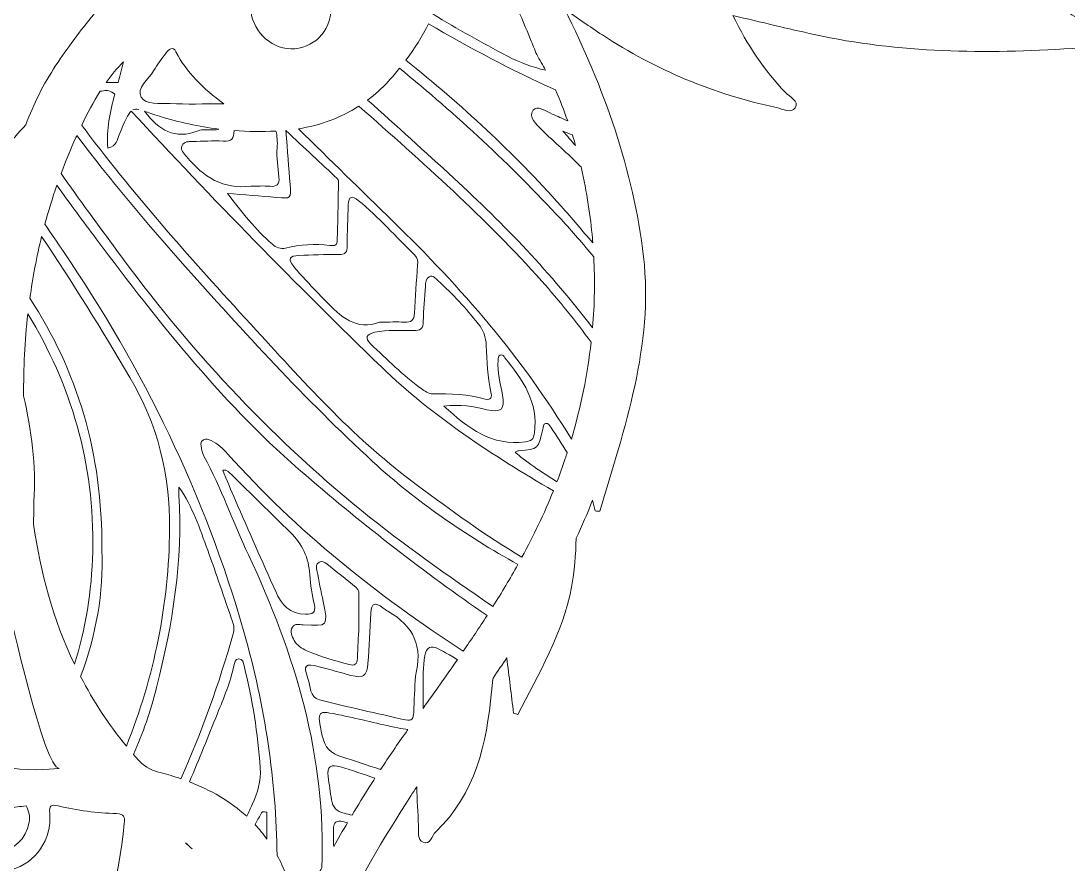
# Model space of a CAD drawing. Extents: x 95 to 1905, y -1935 to -66.
# Drawn here: x 1146.6 to 1633.9, y -1581.7 to -1189.3 of the extents above; entities that cross this region are included whole.
import ezdxf

# ---------------------------------------------------------------- set-up
doc = ezdxf.new("R2010")
doc.units = 0
doc.header["$MEASUREMENT"] = 0
doc.layers.add('Layer 1', color=7, linetype='Continuous')

# ---------------------------------------------------------------- blocks, each defined once
blk = doc.blocks.new('block 5')
at = {"layer": 'Layer 1', "lineweight": 0}
for points, knots in [([(1879.6, -958.17), (1853.61, -957.51), (1827.64, -958.04), (1801.66, -960.62), (1767.9, -963.98), (1734.13, -968.5), (1700.09, -967.66), (1636.04, -966.07), (1574.52, -952.08), (1515.05, -928.61), (1514.6, -928.42), (1514.25, -927.93), (1512.89, -926.69), (1531.02, -923.22), (1548.35, -919.76), (1565.03, -914.06), (1648.23, -885.64), (1724.12, -845.39), (1780.64, -775.69), (1836.26, -707.1), (1863.07, -628.56), (1856.19, -539.99), (1851.48, -479.46), (1826.09, -427.35), (1785.84, -382.41), (1739.3, -330.38), (1682.27, -294.53), (1616.03, -272.83), (1584.03, -262.35), (1552.04, -251.39), (1522.6, -234.95), (1498.3, -221.36), (1477.63, -202.88), (1460.06, -181.01), (1433.82, -148.33), (1417.44, -111.18), (1408.55, -70.46), (1408.22, -68.91), (1408.57, -67), (1406.2, -65.74), (1402.21, -68.13), (1401.04, -72.67), (1399.35, -76.65), (1391.2, -95.77), (1387.03, -115.72), (1384.93, -136.51), (1381.94, -166.14), (1384.02, -195.14), (1389.9, -224.12), (1398.15, -264.84), (1416.74, -300.3), (1445.08, -330.46), (1472.21, -359.32), (1500.3, -387.25), (1527.31, -416.22), (1547.19, -437.52), (1563.55, -461.56), (1570.03, -490.44), (1579.1, -530.95), (1565.45, -565.24), (1537.21, -594.14), (1519.05, -612.68), (1496.4, -623.2), (1470.82, -627.41), (1468.86, -627.72), (1466.76, -627.84), (1465.03, -628.67), (1453.7, -634.13), (1445.74, -631.25), (1437.28, -621.59), (1415.79, -596.98), (1388.15, -592.65), (1357.64, -600.98), (1337.03, -606.6), (1318.3, -616.81), (1298.91, -625.33), (1260.79, -642.06), (1221.3, -646.72), (1180.21, -640.94), (1148.96, -636.53), (1118.96, -627.33), (1088.76, -618.73), (1060.98, -610.82), (1032.61, -609.24), (1003.88, -612.19), (1003.59, -612.23), (1003.32, -612.25), (1003.03, -612.25), (1002.02, -612.33), (1001.03, -612.35), (1000, -612.29), (998.97, -612.35), (997.98, -612.33), (996.97, -612.25), (996.68, -612.25), (996.41, -612.23), (996.12, -612.19), (967.39, -609.24), (939.02, -610.82), (911.24, -618.73), (881.04, -627.33), (851.04, -636.53), (819.79, -640.94), (778.7, -646.72), (739.22, -642.06), (701.09, -625.33), (681.7, -616.81), (662.97, -606.6), (642.36, -600.98), (611.85, -592.65), (584.21, -596.98), (562.72, -621.59), (554.26, -631.25), (546.3, -634.13), (534.97, -628.67), (533.24, -627.84), (531.14, -627.72), (529.18, -627.41), (503.6, -623.2), (480.95, -612.68), (462.79, -594.14), (434.55, -565.24), (420.9, -530.95), (429.97, -490.44), (436.45, -461.56), (452.81, -437.52), (472.7, -416.22), (499.7, -387.25), (527.79, -359.32), (554.92, -330.46), (583.26, -300.3), (601.85, -264.84), (610.1, -224.12), (615.98, -195.14), (618.06, -166.14), (615.07, -136.51), (612.97, -115.72), (608.8, -95.77), (600.65, -76.65), (598.96, -72.67), (597.79, -68.13), (593.81, -65.74), (591.43, -67), (591.78, -68.91), (591.45, -70.46), (582.56, -111.18), (566.18, -148.33), (539.94, -181.01), (522.37, -202.88), (501.7, -221.36), (477.4, -234.95), (447.96, -251.39), (415.97, -262.35), (383.97, -272.83), (317.73, -294.53), (260.7, -330.38), (214.16, -382.41), (173.91, -427.35), (148.52, -479.46), (143.82, -539.99), (136.93, -628.56), (163.74, -707.1), (219.36, -775.69), (275.88, -845.39), (351.77, -885.64), (434.97, -914.06), (451.65, -919.76), (468.98, -923.22), (487.11, -926.69), (485.75, -927.93), (485.4, -928.42), (484.95, -928.61), (425.48, -952.08), (363.96, -966.07), (299.91, -967.66), (265.87, -968.5), (232.11, -963.98), (198.34, -960.62), (172.37, -958.04), (146.39, -957.51), (120.4, -958.17), (100.89, -958.68), (95.24, -967.7), (101.34, -986.06), (107.51, -1004.56), (117.14, -1021.06), (130.04, -1035.67), (160.38, -1070.08), (198.69, -1093.35), (239.3, -1113.27), (250.88, -1118.95), (262.74, -1123.98), (276.17, -1130.08), (263.25, -1136.48), (251.27, -1140.15), (239.14, -1143.49), (236.07, -1144.34), (230.83, -1143.31), (230.39, -1146.94), (229.88, -1151.17), (235.32, -1151.76), (238.38, -1153.19), (268.31, -1167.34), (300.39, -1172.43), (333.04, -1174.27), (347.6, -1175.1), (362.27, -1174.41), (377.1, -1174.41), (376.71, -1179.06), (374.3, -1179.88), (372.59, -1181.1), (365.43, -1186.19), (357.79, -1190.48), (349.52, -1193.6), (347.27, -1194.45), (343.56, -1194.69), (343.85, -1197.66), (344.16, -1201.15), (348.14, -1200.76), (350.72, -1201.15), (355.17, -1201.79), (359.73, -1201.87), (364.25, -1202.14), (404.5, -1204.68), (444.6, -1204.37), (484.23, -1195.62), (496.48, -1192.92), (508.69, -1189.95), (522.08, -1186.81), (515.33, -1200.82), (507.39, -1212.35), (497.61, -1222.69), (495.63, -1224.79), (491.14, -1226.58), (493.14, -1229.82), (494.83, -1232.53), (498.98, -1230.26), (501.86, -1229.64), (530.97, -1223.47), (557.95, -1212.14), (582.85, -1195.87), (588.83, -1191.95), (594.63, -1187.78), (600.49, -1183.72), (582.01, -1220.48), (568.43, -1258.58), (563.71, -1299.03), (558.9, -1340.29), (572.64, -1378.82), (584.03, -1417.46), (584.75, -1417.44), (585.47, -1417.4), (586.19, -1417.38), (586.19, -1417.38), (587.41, -1412.41), (587.41, -1412.41), (589.76, -1418.45), (592.32, -1424.33), (595.02, -1430.08), (595.23, -1437.74), (595.81, -1445.35), (597.21, -1452.9), (601.17, -1474.35), (612.45, -1492.96), (622.17, -1512.08), (622.83, -1511.88), (623.51, -1511.67), (624.17, -1511.48), (625.22, -1502.9), (626.27, -1494.32), (627.33, -1485.74), (629.43, -1488.86), (631.56, -1491.99), (633.72, -1495.11), (633.97, -1497.21), (634.17, -1499.29), (634.38, -1501.4), (636.79, -1525.7), (641.77, -1548.92), (660.39, -1566.75), (662.29, -1568.56), (662.85, -1572.94), (666.31, -1571.51), (669.18, -1570.36), (668.19, -1566.52), (668.38, -1563.78), (668.77, -1557.8), (669, -1551.79), (669.26, -1545.79), (670.17, -1547.15), (671.08, -1548.53), (671.97, -1549.92), (684.55, -1569.29), (696.86, -1590.82), (709.32, -1615.14), (720.81, -1637.57), (733.71, -1662.71), (737.17, -1687.82), (737.85, -1690.31), (738.49, -1692.81), (739.09, -1695.33), (742.99, -1711.31), (745.73, -1727.57), (746.62, -1744.19), (747.57, -1762.14), (740.33, -1778.64), (738.97, -1796.14), (736.55, -1827.22), (737.75, -1857.86), (750.27, -1887.03), (760.26, -1910.25), (779.11, -1921.74), (800.79, -1918.75), (810.34, -1917.41), (818.74, -1915.27), (818.47, -1903.03), (818.45, -1901.75), (818.84, -1900.19), (821.01, -1899.65), (821.71, -1900.66), (822.6, -1901.73), (823.21, -1902.93), (833.86, -1923.31), (851.68, -1931.81), (873.65, -1933.67), (892.11, -1935.23), (910.39, -1933.54), (928.56, -1930.45), (952.35, -1926.41), (976.13, -1923.81), (1000, -1923.62), (1023.87, -1923.81), (1047.65, -1926.41), (1071.44, -1930.45), (1089.61, -1933.54), (1107.89, -1935.23), (1126.35, -1933.67), (1148.32, -1931.81), (1166.14, -1923.31), (1176.79, -1902.93), (1177.41, -1901.73), (1178.29, -1900.66), (1178.99, -1899.65), (1181.16, -1900.19), (1181.55, -1901.75), (1181.53, -1903.03), (1181.26, -1915.27), (1189.66, -1917.41), (1199.21, -1918.75), (1220.89, -1921.74), (1239.74, -1910.25), (1249.73, -1887.03), (1262.25, -1857.86), (1263.45, -1827.22), (1261.03, -1796.14), (1259.67, -1778.64), (1252.43, -1762.14), (1253.38, -1744.19), (1254.27, -1727.57), (1257.01, -1711.31), (1260.91, -1695.33), (1261.51, -1692.81), (1262.15, -1690.31), (1262.83, -1687.82), (1266.29, -1662.71), (1279.19, -1637.57), (1290.68, -1615.14), (1303.14, -1590.82), (1315.45, -1569.29), (1328.03, -1549.92), (1328.92, -1548.53), (1329.83, -1547.15), (1330.74, -1545.79), (1331, -1551.79), (1331.23, -1557.8), (1331.62, -1563.78), (1331.81, -1566.52), (1330.82, -1570.36), (1333.69, -1571.51), (1337.15, -1572.94), (1337.71, -1568.56), (1339.61, -1566.75), (1358.23, -1548.92), (1363.21, -1525.7), (1365.62, -1501.4), (1365.83, -1499.29), (1366.03, -1497.21), (1366.28, -1495.11), (1368.45, -1491.99), (1370.57, -1488.86), (1372.67, -1485.74), (1373.73, -1494.32), (1374.78, -1502.9), (1375.83, -1511.48), (1376.49, -1511.67), (1377.17, -1511.88), (1377.83, -1512.08), (1387.55, -1492.96), (1398.83, -1474.35), (1402.79, -1452.9), (1404.19, -1445.35), (1404.77, -1437.74), (1404.98, -1430.08), (1407.68, -1424.33), (1410.24, -1418.45), (1412.59, -1412.41), (1412.59, -1412.41), (1413.81, -1417.38), (1413.81, -1417.38), (1414.53, -1417.4), (1415.25, -1417.44), (1415.97, -1417.46), (1427.36, -1378.82), (1441.1, -1340.29), (1436.29, -1299.03), (1431.57, -1258.58), (1417.99, -1220.48), (1399.51, -1183.72), (1405.37, -1187.78), (1411.17, -1191.95), (1417.15, -1195.87), (1442.05, -1212.14), (1469.03, -1223.47), (1498.14, -1229.64), (1501.02, -1230.26), (1505.17, -1232.53), (1506.86, -1229.82), (1508.86, -1226.58), (1504.37, -1224.79), (1502.39, -1222.69), (1492.61, -1212.35), (1484.67, -1200.82), (1477.92, -1186.81), (1491.31, -1189.95), (1503.52, -1192.92), (1515.77, -1195.62), (1555.4, -1204.37), (1595.5, -1204.68), (1635.75, -1202.14), (1640.27, -1201.87), (1644.83, -1201.79), (1649.28, -1201.15), (1651.86, -1200.76), (1655.84, -1201.15), (1656.15, -1197.66), (1656.44, -1194.69), (1652.73, -1194.45), (1650.48, -1193.6), (1642.21, -1190.48), (1634.57, -1186.19), (1627.42, -1181.1), (1625.7, -1179.88), (1623.29, -1179.06), (1622.9, -1174.41), (1637.73, -1174.41), (1652.4, -1175.1), (1666.96, -1174.27), (1699.61, -1172.43), (1731.69, -1167.34), (1761.62, -1153.19), (1764.68, -1151.76), (1770.12, -1151.17), (1769.61, -1146.94), (1769.17, -1143.31), (1763.93, -1144.34), (1760.86, -1143.49), (1748.73, -1140.15), (1736.75, -1136.48), (1723.83, -1130.08), (1737.26, -1123.98), (1749.12, -1118.95), (1760.7, -1113.27), (1801.31, -1093.35), (1839.62, -1070.08), (1869.96, -1035.67), (1882.86, -1021.06), (1892.49, -1004.56), (1898.66, -986.06), (1904.77, -967.7), (1899.11, -958.68), (1879.6, -958.17)], [0, 0, 0, 0, 1, 1, 1, 2, 2, 2, 3, 3, 3, 4, 4, 4, 5, 5, 5, 6, 6, 6, 7, 7, 7, 8, 8, 8, 9, 9, 9, 10, 10, 10, 11, 11, 11, 12, 12, 12, 13, 13, 13, 14, 14, 14, 15, 15, 15, 16, 16, 16, 17, 17, 17, 18, 18, 18, 19, 19, 19, 20, 20, 20, 21, 21, 21, 22, 22, 22, 23, 23, 23, 24, 24, 24, 25, 25, 25, 26, 26, 26, 27, 27, 27, 28, 28, 28, 29, 29, 29, 30, 30, 30, 31, 31, 31, 32, 32, 32, 33, 33, 33, 34, 34, 34, 35, 35, 35, 36, 36, 36, 37, 37, 37, 38, 38, 38, 39, 39, 39, 40, 40, 40, 41, 41, 41, 42, 42, 42, 43, 43, 43, 44, 44, 44, 45, 45, 45, 46, 46, 46, 47, 47, 47, 48, 48, 48, 49, 49, 49, 50, 50, 50, 51, 51, 51, 52, 52, 52, 53, 53, 53, 54, 54, 54, 55, 55, 55, 56, 56, 56, 57, 57, 57, 58, 58, 58, 59, 59, 59, 60, 60, 60, 61, 61, 61, 62, 62, 62, 63, 63, 63, 64, 64, 64, 65, 65, 65, 66, 66, 66, 67, 67, 67, 68, 68, 68, 69, 69, 69, 70, 70, 70, 71, 71, 71, 72, 72, 72, 73, 73, 73, 74, 74, 74, 75, 75, 75, 76, 76, 76, 77, 77, 77, 78, 78, 78, 79, 79, 79, 80, 80, 80, 81, 81, 81, 82, 82, 82, 83, 83, 83, 84, 84, 84, 85, 85, 85, 86, 86, 86, 87, 87, 87, 88, 88, 88, 89, 89, 89, 90, 90, 90, 91, 91, 91, 92, 92, 92, 93, 93, 93, 94, 94, 94, 95, 95, 95, 96, 96, 96, 97, 97, 97, 98, 98, 98, 99, 99, 99, 100, 100, 100, 101, 101, 101, 102, 102, 102, 103, 103, 103, 104, 104, 104, 105, 105, 105, 106, 106, 106, 107, 107, 107, 108, 108, 108, 109, 109, 109, 110, 110, 110, 111, 111, 111, 112, 112, 112, 113, 113, 113, 114, 114, 114, 115, 115, 115, 116, 116, 116, 117, 117, 117, 118, 118, 118, 119, 119, 119, 120, 120, 120, 121, 121, 121, 122, 122, 122, 123, 123, 123, 124, 124, 124, 125, 125, 125, 126, 126, 126, 127, 127, 127, 128, 128, 128, 129, 129, 129, 130, 130, 130, 131, 131, 131, 132, 132, 132, 133, 133, 133, 134, 134, 134, 135, 135, 135, 136, 136, 136, 137, 137, 137, 138, 138, 138, 139, 139, 139, 140, 140, 140, 141, 141, 141, 142, 142, 142, 143, 143, 143, 144, 144, 144, 145, 145, 145, 146, 146, 146, 147, 147, 147, 148, 148, 148, 149, 149, 149, 150, 150, 150, 151, 151, 151, 152, 152, 152, 153, 153, 153, 154, 154, 154, 155, 155, 155, 156, 156, 156, 157, 157, 157, 158, 158, 158, 159, 159, 159, 160, 160, 160, 160]), ([(1180.46, -1186.31), (1174.17, -1193.94), (1168.23, -1201.84), (1162.84, -1209.98), (1157.01, -1218.78), (1152.48, -1227.98), (1148.82, -1237.6), (1142.13, -1245.35), (1134.76, -1252.73), (1126.63, -1259.7), (1089, -1291.97), (1044.85, -1307.15), (995.31, -1306.42), (939.59, -1305.6), (886.71, -1279.04), (851.09, -1237.38), (847.45, -1227.83), (842.94, -1218.71), (837.16, -1209.98), (831.88, -1202.01), (826.09, -1194.29), (819.95, -1186.82), (818.57, -1183.5), (817.25, -1180.14), (816.08, -1176.75), (810.69, -1161.23), (807.25, -1145.37), (805.51, -1129.05), (805.08, -1125.07), (805.78, -1123.36), (810.38, -1123.3), (819.17, -1123.17), (827.9, -1121.75), (836.48, -1119.83), (839.8, -1119.09), (840.81, -1119.15), (840.34, -1123.13), (838.99, -1134.27), (847.12, -1146.44), (857.73, -1149.17), (861.36, -1150.11), (861.34, -1151.02), (859.97, -1154.08), (854.01, -1167.55), (859.99, -1181.63), (873.67, -1187.18), (877.61, -1188.79), (881.7, -1188.61), (886.38, -1188.4), (882.58, -1199.19), (880.03, -1209.79), (889.2, -1218.68), (897.6, -1226.83), (907.4, -1229.89), (919.26, -1224.13), (917.98, -1237.89), (920.17, -1249.63), (933.56, -1255.94), (945.75, -1261.67), (957.18, -1261.3), (967.28, -1250.37), (974.4, -1271.12), (982.49, -1278.13), (998.95, -1278.59), (1016.73, -1279.08), (1024.47, -1272.92), (1033.27, -1250.84), (1043.38, -1261.22), (1054.89, -1261.71), (1067.23, -1255.73), (1080.43, -1249.32), (1082.25, -1237.66), (1080.99, -1224.11), (1092.77, -1229.84), (1102.59, -1226.96), (1111.04, -1218.81), (1120.31, -1209.92), (1117.85, -1199.29), (1113.87, -1188.13), (1124.72, -1189.99), (1132.29, -1185.64), (1138.27, -1177.86), (1144.01, -1170.39), (1144.42, -1162.41), (1140.42, -1154.08), (1139.3, -1151.76), (1138.36, -1150.36), (1142.15, -1149.29), (1153.58, -1146.09), (1160.94, -1135.22), (1159.95, -1123.09), (1159.64, -1119.36), (1160.43, -1118.8), (1163.85, -1119.61), (1172.78, -1121.71), (1181.86, -1122.93), (1191.02, -1123.19), (1194.65, -1123.3), (1194.96, -1124.8), (1194.67, -1127.86), (1192.67, -1148.73), (1187.91, -1168.22), (1180.46, -1186.31)], [0, 0, 0, 0, 1, 1, 1, 2, 2, 2, 3, 3, 3, 4, 4, 4, 5, 5, 5, 6, 6, 6, 7, 7, 7, 8, 8, 8, 9, 9, 9, 10, 10, 10, 11, 11, 11, 12, 12, 12, 13, 13, 13, 14, 14, 14, 15, 15, 15, 16, 16, 16, 17, 17, 17, 18, 18, 18, 19, 19, 19, 20, 20, 20, 21, 21, 21, 22, 22, 22, 23, 23, 23, 24, 24, 24, 25, 25, 25, 26, 26, 26, 27, 27, 27, 28, 28, 28, 29, 29, 29, 30, 30, 30, 31, 31, 31, 32, 32, 32, 33, 33, 33, 34, 34, 34, 34]), ([(1253.59, -1183.04), (1253.71, -1172.91), (1262.41, -1164.45), (1272.71, -1164.43), (1283.25, -1164.43), (1290.99, -1172.58), (1290.86, -1183.53), (1290.76, -1194.24), (1282.53, -1202.49), (1272.17, -1202.3), (1262.21, -1202.12), (1253.46, -1193.04), (1253.59, -1183.04)], [0, 0, 0, 0, 1, 1, 1, 2, 2, 2, 3, 3, 3, 4, 4, 4, 4]), ([(1345.6, -1165.1), (1354.92, -1169.27), (1364.38, -1172.77), (1374, -1175.57), (1375.04, -1177.79), (1376.07, -1180.01), (1377.07, -1182.25), (1379.36, -1187.43), (1381.59, -1192.65), (1383.71, -1197.89), (1384.7, -1200.26), (1385.65, -1202.63), (1386.58, -1205.01), (1388.05, -1207.4), (1389.41, -1209.84), (1390.72, -1212.29), (1384.57, -1210.85), (1378.64, -1208.67), (1372.93, -1205.67), (1361.2, -1199.5), (1349.7, -1192.97), (1338.34, -1186.22), (1341.41, -1179.43), (1343.82, -1172.39), (1345.6, -1165.1)], [0, 0, 0, 0, 1, 1, 1, 2, 2, 2, 3, 3, 3, 4, 4, 4, 5, 5, 5, 6, 6, 6, 7, 7, 7, 8, 8, 8, 8]), ([(1401.02, -1235.84), (1398.63, -1234.77), (1396.22, -1233.73), (1393.83, -1232.66), (1390.94, -1231.37), (1386.73, -1228.31), (1384.89, -1230.88), (1382.6, -1234.06), (1386.5, -1237.5), (1388.97, -1239.97), (1394.79, -1245.77), (1401.15, -1251.04), (1406.88, -1256.91), (1407, -1257.03), (1407.12, -1257.16), (1407.23, -1257.28), (1410.02, -1269.27), (1411.64, -1280.64), (1412.53, -1290.37), (1412.6, -1291.12), (1412.64, -1291.88), (1412.71, -1292.64), (1407.85, -1286.88), (1402.93, -1281.15), (1397.92, -1275.5), (1375.81, -1250.5), (1351.41, -1228.28), (1325.72, -1207.61), (1329.77, -1202.17), (1333.26, -1196.52), (1336.22, -1190.65), (1355.34, -1201.87), (1374.94, -1212.26), (1395.27, -1221.42), (1397.44, -1226.19), (1399.33, -1231.02), (1401.02, -1235.84)], [0, 0, 0, 0, 1, 1, 1, 2, 2, 2, 3, 3, 3, 4, 4, 4, 5, 5, 5, 6, 6, 6, 7, 7, 7, 8, 8, 8, 9, 9, 9, 10, 10, 10, 11, 11, 11, 12, 12, 12, 12]), ([(1208.31, -1212.58), (1210.04, -1209.69), (1212, -1206.9), (1214.08, -1204.22), (1215.3, -1202.63), (1217.24, -1200.86), (1218.7, -1203.71), (1223.7, -1213.36), (1231.29, -1220.66), (1240.96, -1227.9), (1231.53, -1227.9), (1223.74, -1228.21), (1215.98, -1227.78), (1211.32, -1227.53), (1204.68, -1228.52), (1202.55, -1224.83), (1200.06, -1220.48), (1205.91, -1216.58), (1208.31, -1212.58)], [0, 0, 0, 0, 1, 1, 1, 2, 2, 2, 3, 3, 3, 4, 4, 4, 5, 5, 5, 6, 6, 6, 6]), ([(1194.32, -1208.31), (1193.59, -1211.56), (1192.7, -1214.78), (1191.8, -1218), (1189.92, -1217.99), (1188.04, -1218.01), (1186.16, -1218.05), (1188.6, -1214.63), (1191.27, -1211.35), (1194.32, -1208.31)], [0, 0, 0, 0, 1, 1, 1, 2, 2, 2, 3, 3, 3, 3]), ([(1412.61, -1332.1), (1393.43, -1307.08), (1371.62, -1284.09), (1348, -1262.47), (1334.69, -1250.29), (1321.38, -1238.13), (1307.9, -1226.16), (1311.33, -1223.59), (1314.58, -1220.67), (1317.64, -1217.36), (1319.45, -1215.4), (1321.14, -1213.39), (1322.79, -1211.36), (1349.32, -1233.03), (1374.5, -1256.29), (1397.91, -1281.6), (1403.18, -1287.3), (1408.22, -1293.18), (1413.15, -1299.16), (1413.73, -1310.06), (1413.55, -1321.05), (1412.61, -1332.1)], [0, 0, 0, 0, 1, 1, 1, 2, 2, 2, 3, 3, 3, 4, 4, 4, 5, 5, 5, 6, 6, 6, 7, 7, 7, 7]), ([(1379.74, -1438.81), (1362.74, -1429.02), (1346.97, -1417.05), (1331.06, -1405.44), (1302.87, -1384.87), (1279.57, -1358.9), (1256.09, -1333.29), (1228.41, -1303.12), (1201.02, -1272.68), (1176.38, -1239.9), (1175.86, -1239.21), (1175.36, -1238.51), (1174.87, -1237.79), (1177.45, -1232.4), (1180.22, -1227.11), (1183.44, -1222.07), (1183.92, -1222.01), (1184.41, -1221.95), (1184.92, -1221.88), (1186.58, -1221.34), (1188.38, -1222.01), (1190.27, -1223.47), (1188.06, -1231.56), (1186.23, -1239.76), (1186.98, -1248.59), (1191.37, -1247.48), (1191.33, -1244.49), (1192.26, -1242.32), (1194.97, -1235.98), (1196.31, -1232.66), (1197.86, -1231.26), (1235.58, -1272.11), (1274.52, -1311.79), (1314.45, -1350.46), (1338.25, -1373.5), (1365.93, -1391.33), (1394.37, -1408.01), (1390.07, -1418.66), (1385.14, -1428.88), (1379.74, -1438.81)], [0, 0, 0, 0, 1, 1, 1, 2, 2, 2, 3, 3, 3, 4, 4, 4, 5, 5, 5, 6, 6, 6, 7, 7, 7, 8, 8, 8, 9, 9, 9, 10, 10, 10, 11, 11, 11, 12, 12, 12, 13, 13, 13, 13]), ([(1201.37, -1230.54), (1200.26, -1230.32), (1199.4, -1230.34), (1198.64, -1230.72), (1199.4, -1230.33), (1200.26, -1230.31), (1201.37, -1230.54)], [0, 0, 0, 0, 1, 1, 1, 2, 2, 2, 2]), ([(1211.05, -1233.68), (1220.16, -1236.49), (1229.35, -1238.48), (1238.62, -1239.65), (1237.96, -1239.94), (1237.11, -1240.07), (1236.07, -1240.04), (1233.7, -1239.98), (1231.1, -1239.66), (1229, -1240.47), (1218.12, -1244.71), (1210.77, -1240.14), (1204.36, -1231.71), (1204.25, -1231.56), (1204.11, -1231.45), (1204, -1231.31), (1205.78, -1231.92), (1208.02, -1232.75), (1211.05, -1233.68)], [0, 0, 0, 0, 1, 1, 1, 2, 2, 2, 3, 3, 3, 4, 4, 4, 5, 5, 5, 6, 6, 6, 6]), ([(1402.72, -1383.96), (1380.07, -1346.32), (1351.4, -1313.33), (1319.69, -1282.55), (1304.97, -1268.26), (1290.37, -1253.84), (1275.69, -1239.51), (1280.8, -1238.7), (1285.72, -1237.43), (1290.42, -1235.68), (1295.12, -1233.94), (1299.6, -1231.71), (1303.84, -1228.98), (1333.31, -1255), (1362.82, -1281.02), (1389.01, -1310.46), (1397.14, -1319.59), (1404.74, -1329.07), (1411.94, -1338.83), (1410.25, -1353.8), (1407.18, -1368.87), (1402.72, -1383.96)], [0, 0, 0, 0, 1, 1, 1, 2, 2, 2, 3, 3, 3, 4, 4, 4, 5, 5, 5, 6, 6, 6, 7, 7, 7, 7]), ([(1366.24, -1461.78), (1345.34, -1447.63), (1324.69, -1433.15), (1305.1, -1417.21), (1261.79, -1381.99), (1224.13, -1341.26), (1191.21, -1296.17), (1182.51, -1284.27), (1173.74, -1272.41), (1165.23, -1260.38), (1167.33, -1254.74), (1169.63, -1249.13), (1172.17, -1243.56), (1172.31, -1243.25), (1172.45, -1242.95), (1172.59, -1242.64), (1188.08, -1263.25), (1204.69, -1282.95), (1221.8, -1302.23), (1250.08, -1334.08), (1278.89, -1365.44), (1310.25, -1394.33), (1330.77, -1413.25), (1353.67, -1428.75), (1377.84, -1442.27), (1374.16, -1448.87), (1370.29, -1455.36), (1366.24, -1461.78)], [0, 0, 0, 0, 1, 1, 1, 2, 2, 2, 3, 3, 3, 4, 4, 4, 5, 5, 5, 6, 6, 6, 7, 7, 7, 8, 8, 8, 9, 9, 9, 9]), ([(1221.59, -1247.27), (1222.49, -1245.35), (1224.64, -1245.5), (1226.43, -1245.45), (1231.17, -1245.31), (1235.93, -1244.98), (1240.64, -1245.28), (1244.74, -1245.55), (1245.83, -1244.02), (1245.74, -1240.36), (1252.2, -1240.86), (1258.69, -1240.93), (1265.23, -1240.56), (1265.79, -1242.95), (1266.03, -1245.53), (1265.81, -1248.37), (1265.47, -1252.88), (1266.15, -1257.48), (1266.63, -1262.01), (1267, -1265.48), (1265.65, -1266.55), (1262.33, -1266.26), (1259.44, -1266.01), (1256.5, -1266.21), (1253.59, -1266.21), (1240.76, -1267.82), (1231.39, -1261.97), (1223.69, -1252.48), (1222.47, -1250.99), (1220.53, -1249.51), (1221.59, -1247.27)], [0, 0, 0, 0, 1, 1, 1, 2, 2, 2, 3, 3, 3, 4, 4, 4, 5, 5, 5, 6, 6, 6, 7, 7, 7, 8, 8, 8, 9, 9, 9, 10, 10, 10, 10]), ([(1293.75, -1292.05), (1293.68, -1294.16), (1291.76, -1293.92), (1290.36, -1293.77), (1283.39, -1293.02), (1276.52, -1293.41), (1269.69, -1295.03), (1267.42, -1295.57), (1265.26, -1294.78), (1263.57, -1293.26), (1255.83, -1286.33), (1249.21, -1278.36), (1242.69, -1269.58), (1250.32, -1270.2), (1257.95, -1270.78), (1265.56, -1271.46), (1272.4, -1272.07), (1272.37, -1272.13), (1271.83, -1265.45), (1271.21, -1257.7), (1270.64, -1249.94), (1269.91, -1240.39), (1278.67, -1248.57), (1286.2, -1255.6), (1293.71, -1262.66), (1294.07, -1263), (1294.36, -1263.63), (1294.36, -1264.12), (1294.2, -1273.43), (1294.05, -1282.74), (1293.75, -1292.05)], [0, 0, 0, 0, 1, 1, 1, 2, 2, 2, 3, 3, 3, 4, 4, 4, 5, 5, 5, 6, 6, 6, 7, 7, 7, 8, 8, 8, 9, 9, 9, 10, 10, 10, 10]), ([(1403.21, -1242.41), (1403.72, -1244.06), (1404.2, -1245.7), (1404.66, -1247.34), (1402.71, -1245.11), (1400.77, -1242.88), (1398.83, -1240.63), (1400.29, -1241.22), (1401.74, -1241.81), (1403.2, -1242.4), (1403.2, -1242.4), (1403.21, -1242.41), (1403.21, -1242.41)], [0, 0, 0, 0, 1, 1, 1, 2, 2, 2, 3, 3, 3, 4, 4, 4, 4]), ([(1352.41, -1482.63), (1312.24, -1456.49), (1274.96, -1426.79), (1242.74, -1390.78), (1240.55, -1388.33), (1238.16, -1386.05), (1235.09, -1384.65), (1233.92, -1384.12), (1232.69, -1383.45), (1231.46, -1384.27), (1229.99, -1385.26), (1230.28, -1386.85), (1230.56, -1388.27), (1230.8, -1389.51), (1231.13, -1390.8), (1231.73, -1391.9), (1239.84, -1406.68), (1245.32, -1422.63), (1252.47, -1437.84), (1274.18, -1484.08), (1288.74, -1531.81), (1286.54, -1583.49), (1286.11, -1584.27), (1285.68, -1585.02), (1285.25, -1585.81), (1283.6, -1588.37), (1281.91, -1590.9), (1280.18, -1593.42), (1276.42, -1598.85), (1274.48, -1599.82), (1272.34, -1593.79), (1270.91, -1589.81), (1269.76, -1585.81), (1267.98, -1581.97), (1267.31, -1580.5), (1266.55, -1579.07), (1265.78, -1577.65), (1265.34, -1543.06), (1260.24, -1508.41), (1250.35, -1473.65), (1232.19, -1409.91), (1203.52, -1351.36), (1166.35, -1296.63), (1163.47, -1292.4), (1160.58, -1288.17), (1157.69, -1283.94), (1159.33, -1277.86), (1161.2, -1271.81), (1163.29, -1265.8), (1169.29, -1274.18), (1175.39, -1282.48), (1181.58, -1290.74), (1211.13, -1330.12), (1241.7, -1368.85), (1279.23, -1400.93), (1306.36, -1424.13), (1334.35, -1446.02), (1363.51, -1466.04), (1359.92, -1471.6), (1356.2, -1477.12), (1352.41, -1482.63)], [0, 0, 0, 0, 1, 1, 1, 2, 2, 2, 3, 3, 3, 4, 4, 4, 5, 5, 5, 6, 6, 6, 7, 7, 7, 8, 8, 8, 9, 9, 9, 10, 10, 10, 11, 11, 11, 12, 12, 12, 13, 13, 13, 14, 14, 14, 15, 15, 15, 16, 16, 16, 17, 17, 17, 18, 18, 18, 19, 19, 19, 20, 20, 20, 20]), ([(1331.17, -1302.91), (1330.63, -1310.37), (1329.98, -1317.83), (1329.71, -1325.3), (1329.59, -1328.72), (1328.19, -1329.7), (1325.02, -1329.52), (1321.56, -1329.32), (1318.09, -1329.47), (1313.5, -1329.47), (1302.83, -1333.65), (1295.27, -1327.08), (1287.99, -1319.28), (1283.13, -1314.08), (1278.05, -1309.11), (1273.51, -1303.62), (1270.49, -1299.98), (1271.75, -1298.6), (1275.82, -1298.46), (1282.02, -1298.23), (1288.22, -1297.98), (1294.42, -1298.07), (1297.61, -1298.12), (1298.44, -1296.94), (1298.42, -1293.93), (1298.39, -1287.55), (1298.65, -1281.17), (1298.9, -1274.79), (1299.06, -1271.01), (1300.64, -1270.41), (1303.58, -1272.85), (1313.01, -1280.68), (1321.19, -1289.78), (1329.88, -1298.36), (1331.18, -1299.64), (1331.3, -1301.2), (1331.17, -1302.91)], [0, 0, 0, 0, 1, 1, 1, 2, 2, 2, 3, 3, 3, 4, 4, 4, 5, 5, 5, 6, 6, 6, 7, 7, 7, 8, 8, 8, 9, 9, 9, 10, 10, 10, 11, 11, 11, 12, 12, 12, 12]), ([(1195.63, -1526.81), (1187.35, -1516.78), (1180.32, -1505.94), (1174.32, -1494.38), (1181.54, -1475.11), (1185.13, -1455.33), (1184.2, -1435.6), (1184.66, -1390.13), (1172.52, -1351.93), (1150.74, -1318.41), (1152.08, -1308.72), (1153.85, -1299.11), (1156.2, -1289.58), (1170.52, -1311.05), (1184.18, -1332.92), (1197.25, -1355.19), (1210.12, -1377.1), (1216.03, -1400.21), (1215.77, -1425.7), (1215.4, -1460.88), (1208.62, -1494.47), (1195.63, -1526.81)], [0, 0, 0, 0, 1, 1, 1, 2, 2, 2, 3, 3, 3, 4, 4, 4, 5, 5, 5, 6, 6, 6, 7, 7, 7, 7]), ([(1362.61, -1365.38), (1354.64, -1362.96), (1346.46, -1362.7), (1338.2, -1362.85), (1336.41, -1362.88), (1334.4, -1361.54), (1332.81, -1360.39), (1324.34, -1354.28), (1317, -1346.87), (1309.44, -1339.72), (1306.39, -1336.85), (1307.42, -1335.08), (1311.23, -1334.23), (1317.19, -1332.89), (1323.24, -1333.41), (1329.25, -1333.46), (1332.5, -1333.49), (1333.79, -1332.55), (1333.83, -1329.16), (1333.89, -1323.68), (1334.38, -1318.21), (1334.8, -1312.75), (1334.93, -1311.15), (1335.05, -1309.17), (1336.55, -1308.36), (1338.37, -1307.38), (1339.56, -1309.27), (1340.69, -1310.28), (1347.52, -1316.38), (1353.71, -1323.09), (1359.42, -1330.23), (1361.78, -1333.17), (1363.01, -1336.62), (1363.14, -1340.35), (1363.4, -1347.66), (1363.71, -1354.95), (1365.3, -1362.13), (1365.79, -1364.32), (1365.42, -1365.83), (1362.61, -1365.38)], [0, 0, 0, 0, 1, 1, 1, 2, 2, 2, 3, 3, 3, 4, 4, 4, 5, 5, 5, 6, 6, 6, 7, 7, 7, 8, 8, 8, 9, 9, 9, 10, 10, 10, 11, 11, 11, 12, 12, 12, 13, 13, 13, 13]), ([(1147.82, -1363.83), (1147.77, -1350.97), (1148.36, -1338.21), (1149.79, -1325.58), (1169.77, -1358.52), (1180.91, -1395.04), (1179.96, -1436.28), (1179.53, -1454.88), (1176.67, -1472.32), (1171.43, -1488.63), (1161.41, -1467.76), (1155.79, -1445.88), (1152.4, -1423.46), (1152.51, -1419.95), (1152.58, -1416.47), (1152.61, -1413.04), (1153.71, -1396), (1151.37, -1379.82), (1147.82, -1363.83)], [0, 0, 0, 0, 1, 1, 1, 2, 2, 2, 3, 3, 3, 4, 4, 4, 5, 5, 5, 6, 6, 6, 6]), ([(1370.71, -1363.44), (1369.65, -1358.06), (1368.09, -1352.78), (1368.67, -1347.21), (1368.76, -1346.36), (1368.53, -1345.27), (1369.62, -1344.86), (1370.74, -1344.43), (1371.25, -1345.41), (1371.78, -1346.08), (1380.05, -1356.3), (1387.56, -1366.74), (1385.51, -1381.13), (1385.07, -1384.21), (1384.18, -1384.74), (1381.31, -1385.15), (1365.76, -1387.34), (1354.93, -1378.98), (1343.31, -1368.52), (1351.06, -1367.74), (1357.27, -1368.68), (1363.42, -1370.23), (1369.89, -1371.85), (1372.02, -1370.04), (1370.71, -1363.44)], [0, 0, 0, 0, 1, 1, 1, 2, 2, 2, 3, 3, 3, 4, 4, 4, 5, 5, 5, 6, 6, 6, 7, 7, 7, 8, 8, 8, 8]), ([(1399.9, -1392.99), (1398.69, -1396.65), (1397.38, -1400.23), (1396.01, -1403.78), (1387.73, -1398.56), (1378.45, -1392.14), (1376.65, -1390), (1377.43, -1389.63), (1377.73, -1389.37), (1378.06, -1389.34), (1387.42, -1388.56), (1387.42, -1388.56), (1389.43, -1379.35), (1389.65, -1378.32), (1389.5, -1376.91), (1390.76, -1376.61), (1392, -1376.31), (1392.6, -1377.54), (1393.19, -1378.42), (1395.81, -1382.29), (1398.34, -1386.22), (1400.8, -1390.18), (1400.5, -1391.12), (1400.22, -1392.06), (1399.9, -1392.99)], [0, 0, 0, 0, 1, 1, 1, 2, 2, 2, 3, 3, 3, 4, 4, 4, 5, 5, 5, 6, 6, 6, 7, 7, 7, 8, 8, 8, 8]), ([(1265.13, -1454.91), (1258.82, -1440.77), (1252.58, -1426.6), (1246.35, -1412.42), (1244.33, -1407.81), (1242.47, -1403.14), (1240.46, -1398.31), (1242.73, -1398.14), (1243.53, -1399.53), (1244.5, -1400.47), (1253.64, -1409.38), (1262.71, -1418.35), (1271.86, -1427.25), (1277.46, -1432.71), (1280.57, -1439.15), (1280.98, -1447.07), (1281.23, -1451.78), (1282.2, -1456.47), (1283.13, -1461.1), (1283.88, -1464.8), (1282.26, -1465.48), (1279.03, -1465.44), (1271.72, -1465.34), (1267.81, -1460.92), (1265.13, -1454.91)], [0, 0, 0, 0, 1, 1, 1, 2, 2, 2, 3, 3, 3, 4, 4, 4, 5, 5, 5, 6, 6, 6, 7, 7, 7, 8, 8, 8, 8]), ([(1220.12, -1410.05), (1220.04, -1408.82), (1220.11, -1407.58), (1220.11, -1406.34), (1226.49, -1415.37), (1229.79, -1425.59), (1233.48, -1435.62), (1237.51, -1446.59), (1241.11, -1457.73), (1245, -1468.75), (1245.7, -1470.74), (1245.94, -1472.57), (1245.36, -1474.61), (1238.72, -1497.7), (1230.81, -1520.25), (1220.94, -1541.96), (1218, -1540.96), (1215.02, -1540.03), (1212.02, -1539.25), (1208.12, -1538.24), (1204.63, -1536.96), (1201.73, -1533.82), (1200.76, -1532.78), (1199.84, -1531.71), (1198.91, -1530.65), (1203.4, -1520.8), (1206.93, -1510.4), (1209.7, -1499.51), (1217.16, -1470.08), (1221.99, -1440.5), (1220.12, -1410.05)], [0, 0, 0, 0, 1, 1, 1, 2, 2, 2, 3, 3, 3, 4, 4, 4, 5, 5, 5, 6, 6, 6, 7, 7, 7, 8, 8, 8, 9, 9, 9, 10, 10, 10, 10]), ([(1272.89, -1471.4), (1274.03, -1469.53), (1276.18, -1470.25), (1277.94, -1470.36), (1289.55, -1471.05), (1289.55, -1471.06), (1287.22, -1459.57), (1286.24, -1454.74), (1285.2, -1449.92), (1284.34, -1445.07), (1284.1, -1443.72), (1283.73, -1442.02), (1285.33, -1441.13), (1286.65, -1440.39), (1287.88, -1441.24), (1288.85, -1442), (1293.45, -1445.6), (1297.99, -1449.29), (1302.54, -1452.96), (1304.02, -1454.16), (1303.85, -1455.86), (1303.85, -1457.5), (1303.85, -1457.5), (1303.85, -1471.57), (1303.85, -1471.57), (1303.64, -1475.79), (1303.3, -1480.9), (1303.16, -1486.01), (1303.08, -1488.76), (1301.91, -1489.56), (1299.36, -1488.83), (1292.69, -1486.94), (1285.91, -1485.33), (1279.59, -1482.38), (1277.27, -1481.3), (1275, -1479.97), (1273.73, -1477.61), (1272.68, -1475.68), (1271.59, -1473.51), (1272.89, -1471.4)], [0, 0, 0, 0, 1, 1, 1, 2, 2, 2, 3, 3, 3, 4, 4, 4, 5, 5, 5, 6, 6, 6, 7, 7, 7, 8, 8, 8, 9, 9, 9, 10, 10, 10, 11, 11, 11, 12, 12, 12, 13, 13, 13, 13]), ([(1164.37, -1537.16), (1163.47, -1537.26), (1152.48, -1538.51), (1142.17, -1537.08), (1136.27, -1537.19), (1129.18, -1535.6), (1126.76, -1532.96), (1118.12, -1523.49), (1108.75, -1514.78), (1097.26, -1508.97), (1083.74, -1502.13), (1070.07, -1496.58), (1056.23, -1492.46), (1076.95, -1476.85), (1100.28, -1465.73), (1125.11, -1457.28), (1129.68, -1455.72), (1134.16, -1454.03), (1138.59, -1452.24), (1138.59, -1452.23), (1138.59, -1452.23), (1138.59, -1452.22), (1138.59, -1452.23), (1138.59, -1452.23), (1138.6, -1452.24), (1139.03, -1454.23), (1139.48, -1456.23), (1139.92, -1458.2), (1141.55, -1465.44), (1157.59, -1537.57), (1164.37, -1537.16)], [0, 0, 0, 0, 1, 1, 1, 2, 2, 2, 3, 3, 3, 4, 4, 4, 5, 5, 5, 6, 6, 6, 7, 7, 7, 8, 8, 8, 9, 9, 9, 10, 10, 10, 10]), ([(1330.12, -1494.21), (1329.87, -1499.86), (1329.56, -1505.51), (1329.38, -1511.17), (1329.29, -1513.8), (1328.64, -1515.35), (1325.49, -1514.61), (1312.17, -1511.48), (1298.76, -1508.68), (1285.52, -1505.28), (1280.88, -1504.09), (1281.38, -1498.83), (1280.13, -1495.26), (1277.9, -1488.91), (1278.71, -1488.2), (1285.39, -1489.84), (1290.35, -1491.07), (1295.22, -1492.61), (1300.17, -1493.89), (1305.85, -1495.36), (1307.55, -1494.27), (1308.02, -1488.39), (1308.64, -1480.57), (1308.98, -1472.72), (1309.34, -1464.89), (1309.57, -1460.03), (1311.56, -1459.7), (1315, -1462.45), (1315.71, -1463.02), (1316.44, -1463.59), (1317.24, -1464.02), (1329.47, -1470.72), (1333.77, -1480.75), (1330.12, -1494.21)], [0, 0, 0, 0, 1, 1, 1, 2, 2, 2, 3, 3, 3, 4, 4, 4, 5, 5, 5, 6, 6, 6, 7, 7, 7, 8, 8, 8, 9, 9, 9, 10, 10, 10, 11, 11, 11, 11]), ([(1333.71, -1509.23), (1333.71, -1509.05), (1333.72, -1508.88), (1333.72, -1508.69), (1333.75, -1505.96), (1333.73, -1503.22), (1333.73, -1500.48), (1333.78, -1495.19), (1333.57, -1489.89), (1334.55, -1484.64), (1335.28, -1480.76), (1337.33, -1479.77), (1340.8, -1481.5), (1341.62, -1481.9), (1342.43, -1482.34), (1343.22, -1482.79), (1345.81, -1484.27), (1347.93, -1485.49), (1349.7, -1486.6), (1344.48, -1494.12), (1339.13, -1501.64), (1333.71, -1509.23)], [0, 0, 0, 0, 1, 1, 1, 2, 2, 2, 3, 3, 3, 4, 4, 4, 5, 5, 5, 6, 6, 6, 7, 7, 7, 7]), ([(1251.62, -1559.47), (1243.9, -1552.4), (1234.73, -1547.19), (1224.98, -1543.42), (1229.52, -1532.91), (1233.72, -1522.25), (1238.02, -1511.62), (1240.96, -1504.35), (1244.02, -1497.1), (1245.7, -1489.39), (1246.02, -1487.96), (1246.07, -1486.21), (1248.01, -1486.24), (1249.87, -1486.27), (1250.05, -1488.05), (1250.4, -1489.44), (1254.38, -1505.06), (1256.75, -1520.93), (1257.95, -1536.97), (1258.29, -1543), (1256.71, -1548.63), (1254.25, -1553.98), (1253.39, -1555.82), (1252.51, -1557.65), (1251.62, -1559.47)], [0, 0, 0, 0, 1, 1, 1, 2, 2, 2, 3, 3, 3, 4, 4, 4, 5, 5, 5, 6, 6, 6, 7, 7, 7, 8, 8, 8, 8]), ([(1325.95, -1520.09), (1321.9, -1525.78), (1317.9, -1531.65), (1313.93, -1537.72), (1307.95, -1535.68), (1301.93, -1533.72), (1295.92, -1531.78), (1290.66, -1530.07), (1287.96, -1527.56), (1286.8, -1521.96), (1284.32, -1510), (1283.99, -1509.98), (1295.78, -1512.45), (1304.53, -1514.28), (1313.2, -1516.47), (1321.94, -1518.31), (1323.79, -1518.7), (1325.36, -1518.96), (1326.68, -1519.06), (1326.44, -1519.4), (1326.2, -1519.75), (1325.95, -1520.09)], [0, 0, 0, 0, 1, 1, 1, 2, 2, 2, 3, 3, 3, 4, 4, 4, 5, 5, 5, 6, 6, 6, 7, 7, 7, 7]), ([(1308.97, -1545.42), (1306.18, -1549.8), (1303.41, -1554.33), (1300.65, -1558.94), (1299.45, -1558.64), (1298.26, -1558.32), (1297.05, -1558.06), (1293.55, -1557.29), (1291.63, -1555.24), (1291.09, -1551.82), (1290.52, -1548.22), (1290.05, -1544.6), (1289.53, -1540.99), (1288.86, -1536.13), (1290.94, -1535.15), (1295.27, -1536.44), (1300.67, -1538.06), (1306.01, -1539.87), (1311.32, -1541.75), (1310.54, -1542.97), (1309.76, -1544.18), (1308.97, -1545.42)], [0, 0, 0, 0, 1, 1, 1, 2, 2, 2, 3, 3, 3, 4, 4, 4, 5, 5, 5, 6, 6, 6, 7, 7, 7, 7]), ([(1140.42, -1589.1), (1139.3, -1586.77), (1138.35, -1585.37), (1142.15, -1584.31), (1153.58, -1581.12), (1160.94, -1570.23), (1159.95, -1558.11), (1159.65, -1554.39), (1160.43, -1553.82), (1163.85, -1554.63), (1172.77, -1556.72), (1181.86, -1557.95), (1191.01, -1558.22), (1194.65, -1558.32), (1194.96, -1559.82), (1194.67, -1562.88), (1192.15, -1589.19), (1185.3, -1613.32), (1174.13, -1635.19), (1166.05, -1621.68), (1155.31, -1610.46), (1143.06, -1599.84), (1143.06, -1599.84), (1143.06, -1599.73), (1143.06, -1599.73), (1143.06, -1596.26), (1142.16, -1592.71), (1140.42, -1589.1)], [0, 0, 0, 0, 1, 1, 1, 2, 2, 2, 3, 3, 3, 4, 4, 4, 5, 5, 5, 6, 6, 6, 7, 7, 7, 8, 8, 8, 9, 9, 9, 9]), ([(1136.4, -1575.44), (1132.67, -1575.43), (1129.65, -1574.27), (1126.96, -1571.36), (1123.46, -1567.58), (1117.23, -1564.92), (1116.11, -1560.72), (1116.03, -1560.41), (1116, -1560.11), (1116, -1559.81), (1119.26, -1559.14), (1122.52, -1558.48), (1125.78, -1557.89), (1125.66, -1558.4), (1125.58, -1558.93), (1125.56, -1559.48), (1125.42, -1563.91), (1129.16, -1567.78), (1133.65, -1567.86), (1138.19, -1567.94), (1141.95, -1564.26), (1141.96, -1559.73), (1141.96, -1558.2), (1141.51, -1556.78), (1140.76, -1555.56), (1143.51, -1555.21), (1146.26, -1554.88), (1149.02, -1554.63), (1150.3, -1557), (1150.84, -1559.66), (1150.36, -1562.26), (1148.89, -1570.06), (1143.1, -1575.52), (1136.4, -1575.44)], [0, 0, 0, 0, 1, 1, 1, 2, 2, 2, 3, 3, 3, 4, 4, 4, 5, 5, 5, 6, 6, 6, 7, 7, 7, 8, 8, 8, 9, 9, 9, 10, 10, 10, 11, 11, 11, 11]), ([(1261.04, -1570.09), (1259.36, -1567.74), (1257.53, -1565.51), (1255.57, -1563.38), (1255.8, -1562.92), (1256.04, -1562.48), (1256.26, -1562.02), (1257.05, -1560.41), (1258.04, -1558.89), (1258.93, -1557.33), (1259.63, -1557.4), (1260.33, -1557.48), (1261.04, -1557.56), (1261.04, -1557.56), (1261.04, -1570.09), (1261.04, -1570.09)], [0, 0, 0, 0, 1, 1, 1, 2, 2, 2, 3, 3, 3, 4, 4, 4, 5, 5, 5, 5]), ([(1292.11, -1573.52), (1292.1, -1570.75), (1291.96, -1567.97), (1292.03, -1565.2), (1292.07, -1563.34), (1292.47, -1561.44), (1295.5, -1561.67), (1296.38, -1561.91), (1297.43, -1562.19), (1298.52, -1562.49), (1296.38, -1566.1), (1294.25, -1569.77), (1292.11, -1573.52)], [0, 0, 0, 0, 1, 1, 1, 2, 2, 2, 3, 3, 3, 4, 4, 4, 4]), ([(1223.12, -1571.82), (1224.22, -1572.72), (1225.28, -1573.65), (1226.32, -1574.62), (1225.28, -1573.66), (1224.22, -1572.72), (1223.12, -1571.82)], [0, 0, 0, 0, 1, 1, 1, 2, 2, 2, 2])]:
    blk.add_open_spline(points, degree=3, knots=knots, dxfattribs=at)
blk = doc.blocks.new('block 2')
at = {"layer": 'Layer 1'}
blk.add_blockref('block 5', (0, 0), dxfattribs=at)

msp = doc.modelspace()

# ---------------------------------------------------------------- block references
at = {"layer": 'Layer 1'}
msp.add_blockref('block 2', (0, 0), dxfattribs=at)

doc.saveas('drawing.dxf')
